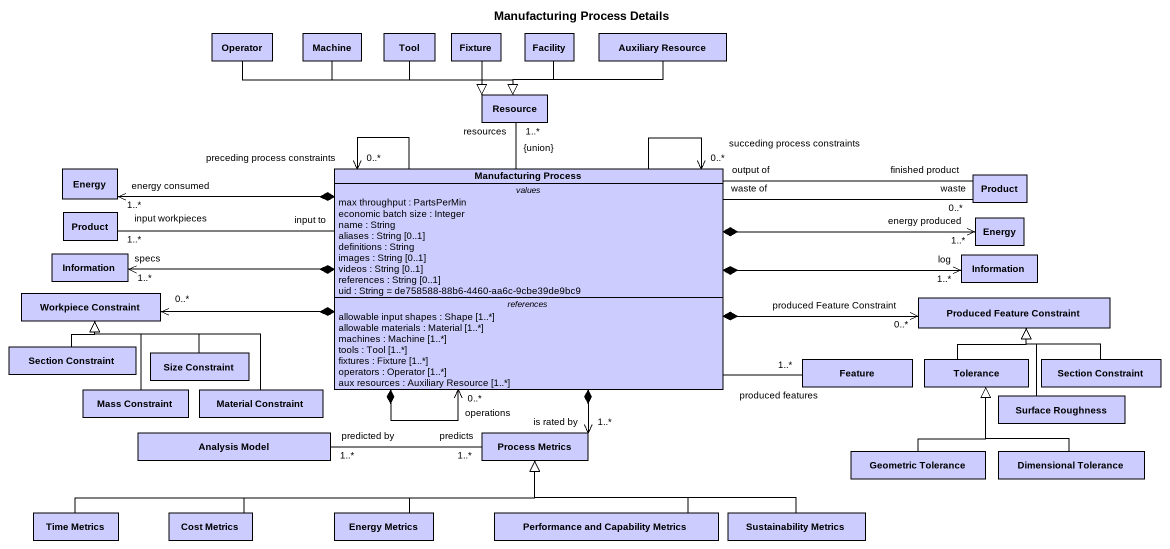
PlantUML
@startuml
title Manufacturing Process Details
hide circle
hide empty members
class Operator #CCCCFF
class Machine #CCCCFF
class Tool #CCCCFF
class Fixture #CCCCFF
class Facility #CCCCFF
class "Auxiliary Resource" as Auxiliary_Resource #CCCCFF
class Resource #CCCCFF
class Energy #CCCCFF
class "Manufacturing Process" as Manufacturing_Process #CCCCFF {
  -- values --
  max throughput : PartsPerMin
  economic batch size : Integer
  name : String
  aliases : String [0..1]
  definitions : String
  images : String [0..1]
  videos : String [0..1]
  references : String [0..1]
  uid : String = de758588-88b6-4460-aa6c-9cbe39de9bc9
  -- references --
  allowable input shapes : Shape [1..*]
  allowable materials : Material [1..*]
  machines : Machine [1..*]
  tools : Tool [1..*]
  fixtures : Fixture [1..*]
  operators : Operator [1..*]
  aux resources : Auxiliary Resource [1..*]
}
class Product #CCCCFF
class "Product" as Product_2 #CCCCFF
class "Energy" as Energy_2 #CCCCFF
class Information #CCCCFF
class "Information" as Information_2 #CCCCFF
class "Workpiece Constraint" as Workpiece_Constraint #CCCCFF
class "Produced Feature Constraint" as Produced_Feature_Constraint #CCCCFF
class "Section Constraint" as Section_Constraint #CCCCFF
class "Size Constraint" as Size_Constraint #CCCCFF
class Feature #CCCCFF
class Tolerance #CCCCFF
class "Section Constraint" as Section_Constraint_2 #CCCCFF
class "Mass Constraint" as Mass_Constraint #CCCCFF
class "Material Constraint" as Material_Constraint #CCCCFF
class "Surface Roughness" as Surface_Roughness #CCCCFF
class "Analysis Model" as Analysis_Model #CCCCFF
class "Process Metrics" as Process_Metrics #CCCCFF
class "Geometric Tolerance" as Geometric_Tolerance #CCCCFF
class "Dimensional Tolerance" as Dimensional_Tolerance #CCCCFF
class "Time Metrics" as Time_Metrics #CCCCFF
class "Cost Metrics" as Cost_Metrics #CCCCFF
class "Energy Metrics" as Energy_Metrics #CCCCFF
class "Performance and Capability Metrics" as Performance_and_Capability #CCCCFF
class "Sustainability Metrics" as Sustainability_Metrics #CCCCFF
Operator -right-|> Resource
Machine -right-|> Resource
Tool -right-|> Resource
Fixture --|> Resource
Facility --|> Resource
Auxiliary_Resource -left-|> Resource
Manufacturing_Process -up- "resources\n1..*\n{union}" Resource
Manufacturing_Process *-left-> "energy consumed\n1..*" Energy
Manufacturing_Process *--> "operations\n0..*" Manufacturing_Process
Manufacturing_Process --> "succeding process constraints\n0..*" Manufacturing_Process
Manufacturing_Process --> "preceding process constraints\n0..*" Manufacturing_Process
Manufacturing_Process "output of" -right- "finished product" Product
Manufacturing_Process "waste of" -right- "waste\n0..*" Product
Manufacturing_Process *-right-> "energy produced\n1..*" Energy_2
Manufacturing_Process *-left-> "specs\n1..*" Information
Manufacturing_Process *-right-> "log\n1..*" Information_2
Manufacturing_Process *-left-> "0..*" Workpiece_Constraint
Manufacturing_Process *-right-> "0..*\nproduced Feature Constraint" Produced_Feature_Constraint
Manufacturing_Process -right- "produced features\n1..*" Feature
Manufacturing_Process *--> "is rated by\n1..*" Process_Metrics
Product_2 "input workpieces\n1..*" -right- "input to" Manufacturing_Process
Section_Constraint -up-|> Workpiece_Constraint
Size_Constraint -left-|> Workpiece_Constraint
Tolerance -up-|> Produced_Feature_Constraint
Section_Constraint_2 -up-|> Produced_Feature_Constraint
Mass_Constraint -up-|> Workpiece_Constraint
Material_Constraint -left-|> Workpiece_Constraint
Surface_Roughness -up-|> Produced_Feature_Constraint
Analysis_Model "predicted by\n1..*" -right- "predicts\n1..*" Process_Metrics
Geometric_Tolerance -up-|> Tolerance
Dimensional_Tolerance -up-|> Tolerance
Time_Metrics -right-|> Process_Metrics
Cost_Metrics -right-|> Process_Metrics
Energy_Metrics -right-|> Process_Metrics
Performance_and_Capability -up-|> Process_Metrics
Sustainability_Metrics -left-|> Process_Metrics
@enduml
